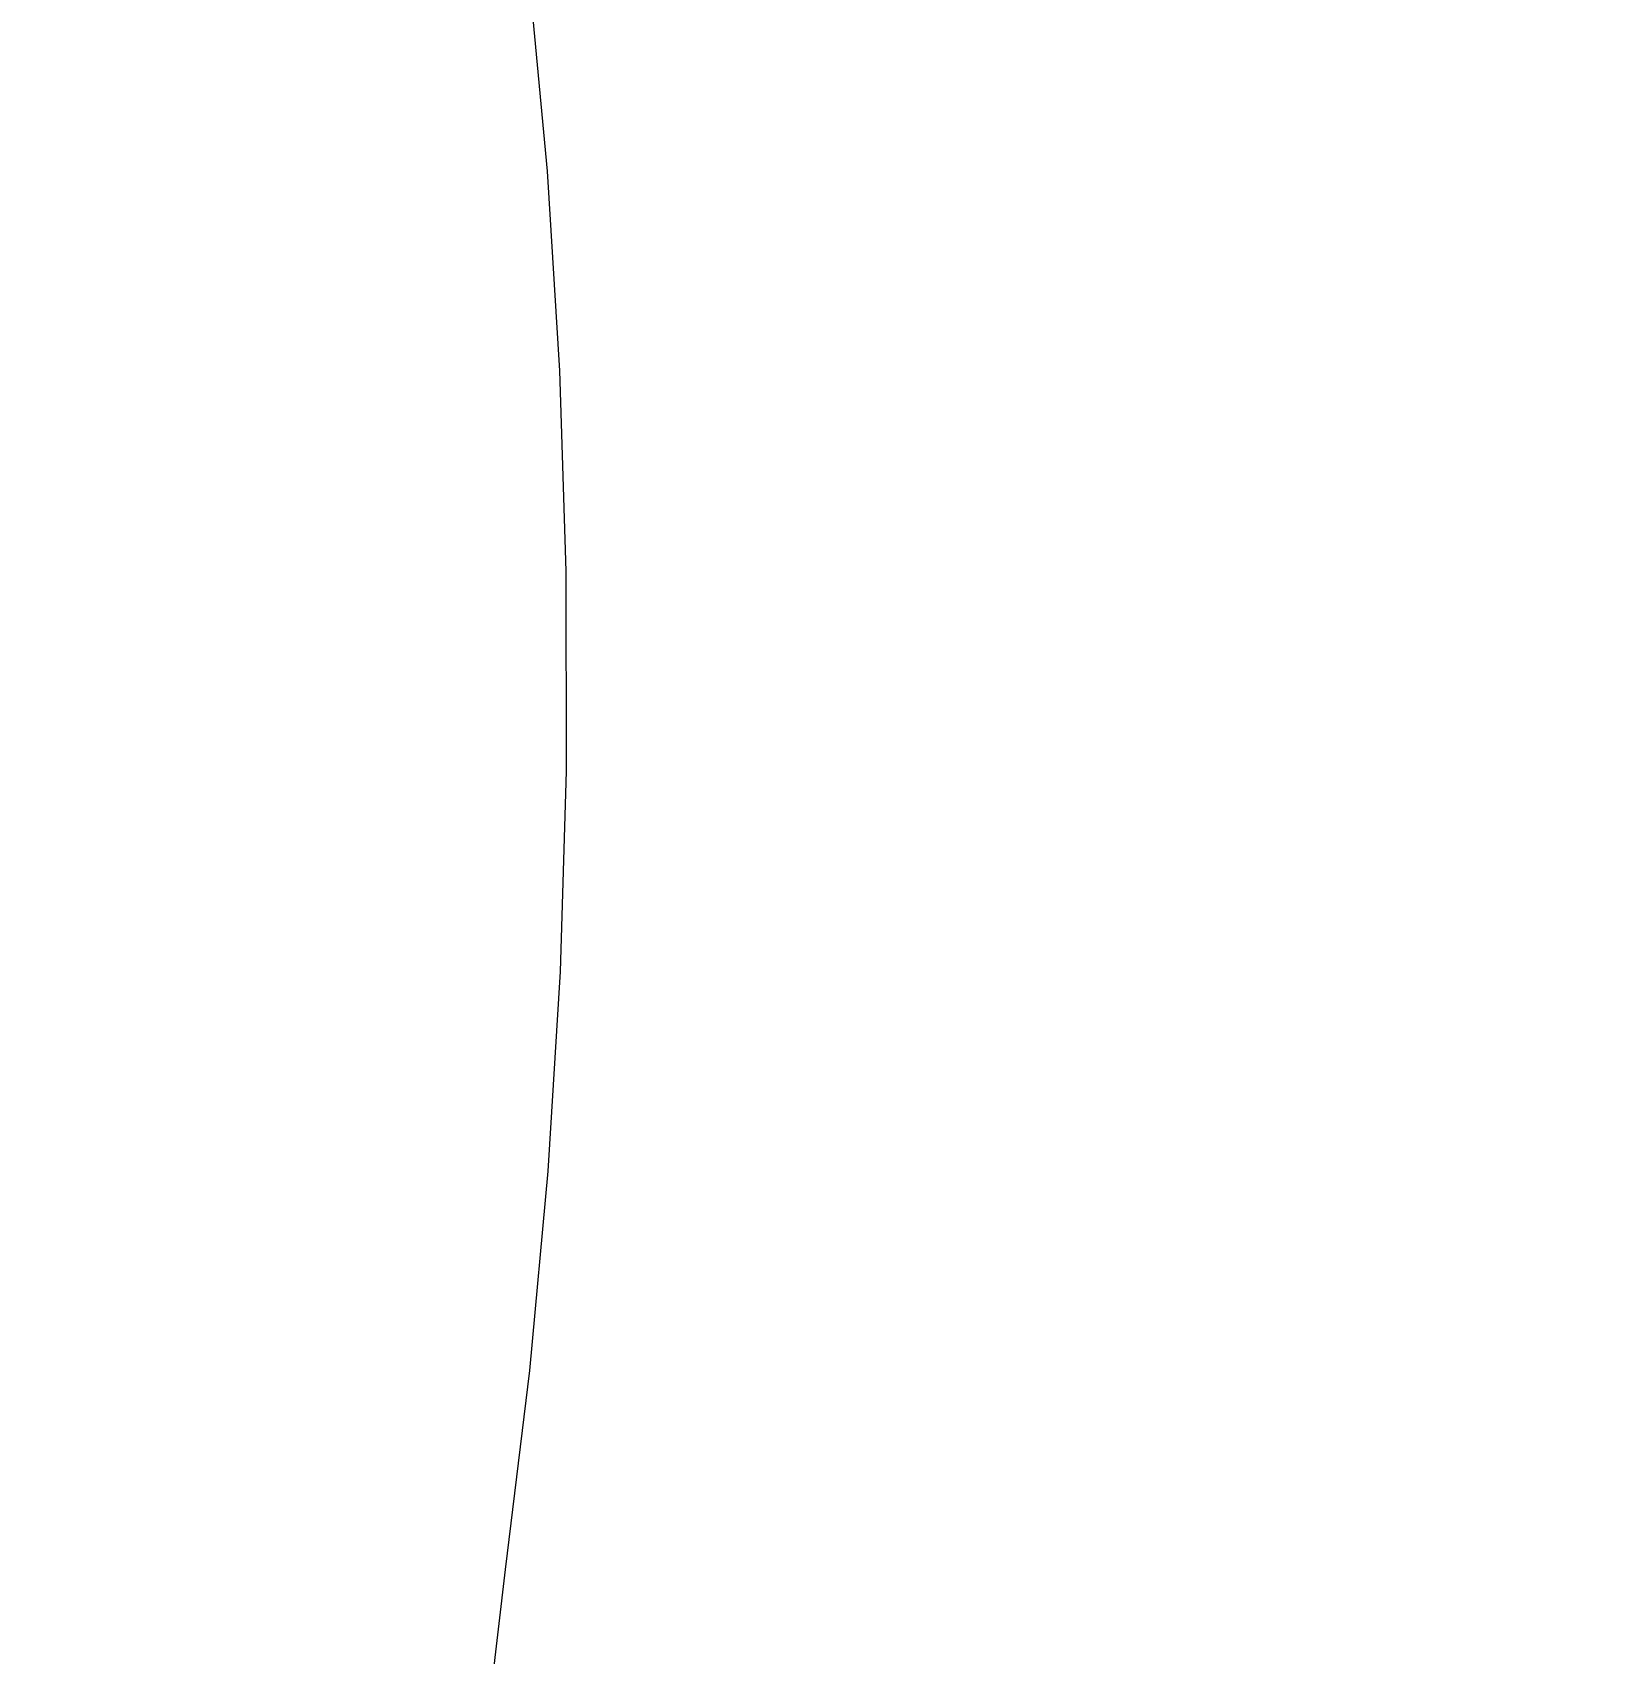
# Model space of a CAD drawing. Header units: millimetres. Extents: x 832508 to 836017, y 816085 to 819654.
# Drawn here: x 835304.9 to 835355.9, y 818149.4 to 818202.2 of the extents above; entities that cross this region are included whole.
import ezdxf

# ---------------------------------------------------------------- set-up
doc = ezdxf.new("R2010")
doc.units = ezdxf.units.MM
doc.header["$LTSCALE"] = 10
doc.linetypes.add('HIDDEN', pattern=[9.525, 6.35, -3.175])
doc.layers.add('DLN030_1', color=1, linetype='Continuous')
doc.layers.add('DLN_140', color=1, linetype='Continuous', lineweight=5)
doc.styles.get("Standard").update_dxf_attribs({"font": 'arial.ttf'})
doc.dimstyles.new('ISO-25', dxfattribs={"dimtxt": 2.5, "dimasz": 2.5, "dimexe": 1.25, "dimexo": 0.625, "dimtad": 1, "dimdec": 3, "dimdsep": 46, "dimtxsty": 'Standard', "dimcen": 2.5, "dimadec": 4, "dimazin": 0, "dimtfac": 1, "dimtdec": 3, "dimtmove": 2, "dimatfit": 3, "dimfxl": 0, "dimarcsym": 0})

# ---------------------------------------------------------------- blocks, each defined once
blk = doc.blocks.new('*D29')
at = {"layer": 'Defpoints', "color": 0}
for p in [(834415.702, 817921.933), (834411.593, 817916.806), (834435.918, 817897.312)]:
    blk.add_point(p, dxfattribs=at)
at = {"layer": 'DLN030_1', "color": 0, "linetype": 'Continuous', "lineweight": -2}
for p, q in [((834802.441, 818404.518), (835197.398, 818897.357)), ((834826.766, 818385.024), (835221.723, 818877.863)), ((834440.027, 817902.439), (834415.702, 817921.933))]:
    blk.add_line(p, q, dxfattribs=at)
at = {"layer": 'DLN030_1', "color": 0, "insert": (835796.631, 819620.174), "char_height": 2.5, "attachment_point": 5, "rotation": 321.2916}
blk.add_mtext('30 m', dxfattribs=at)
blk = doc.blocks.new('*D31')
at = {"layer": 'Defpoints', "color": 0}
for p in [(834378.917, 817951.412), (834374.808, 817946.285), (834399.031, 817926.873)]:
    blk.add_point(p, dxfattribs=at)
at = {"layer": 'DLN030_1', "color": 0, "linetype": 'Continuous', "lineweight": -2}
for p, q in [((834765.656, 818433.997), (835160.613, 818926.836)), ((834789.879, 818414.585), (835184.835, 818907.424)), ((834403.14, 817932), (834378.917, 817951.412))]:
    blk.add_line(p, q, dxfattribs=at)
at = {"layer": 'DLN030_1', "color": 0, "insert": (835759.794, 819649.695), "char_height": 2.5, "attachment_point": 5, "rotation": 321.2916}
blk.add_mtext('30 m', dxfattribs=at)

msp = doc.modelspace()

# ---------------------------------------------------------------- linework, layer by layer
at = {"layer": 'DLN_140', "color": 6, "linetype": 'HIDDEN', "ltscale": 200}
msp.add_lwpolyline([(835319.5278, 818145.627), (835320.2927, 818152.1774), (835321.0892, 818158.646), (835321.6856, 818165.1314), (835322.0819, 818171.6315), (835322.2771, 818178.1405), (835322.2711, 818184.6535), (835322.0651, 818191.1625), (835321.657, 818197.6626), (835321.0498, 818204.147), (835320.9798, 818204.6556), (835320.8822, 818205.1594), (835320.757, 818205.6572), (835320.6052, 818206.1481), (835315.6626, 818205.8179), (835271.9764, 818202.897), (835237.3662, 818200.5834), (835205.2825, 818198.4157), (835191.115, 818197.4596)], dxfattribs=at)

# ---------------------------------------------------------------- dimensions: what is measured, and where the dimension line sits
at = {"layer": 'DLN030_1'}
dim = msp.add_linear_dim(base=(834378.9168, 817951.4122), p1=(834399.0308, 817926.8731), p2=(834374.808, 817946.2851), angle=321.29164, text='30 m', dimstyle='ISO-25', override={"dimscale": 1000, "dimtxt": 0.0025, "dimasz": 0.0015, "dimfxl": 15, "dimarcsym": 2}, dxfattribs=at)
dim.commit()
dim.dimension.update_dxf_attribs({"geometry": '*D31', "text_midpoint": (835759.7945, 819649.6947)})
dim = msp.add_aligned_dim(p1=(834435.9183, 817897.3118), p2=(834411.5932, 817916.8058), distance=-6.5703, text='30 m', dimstyle='ISO-25', override={"dimscale": 1000, "dimtxt": 0.0025, "dimasz": 0.0015, "dimfxl": 15, "dimarcsym": 2}, dxfattribs=at)
dim.commit()
dim.dimension.update_dxf_attribs({"geometry": '*D29', "text_midpoint": (835796.6308, 819620.1744)})

doc.saveas('drawing.dxf')
